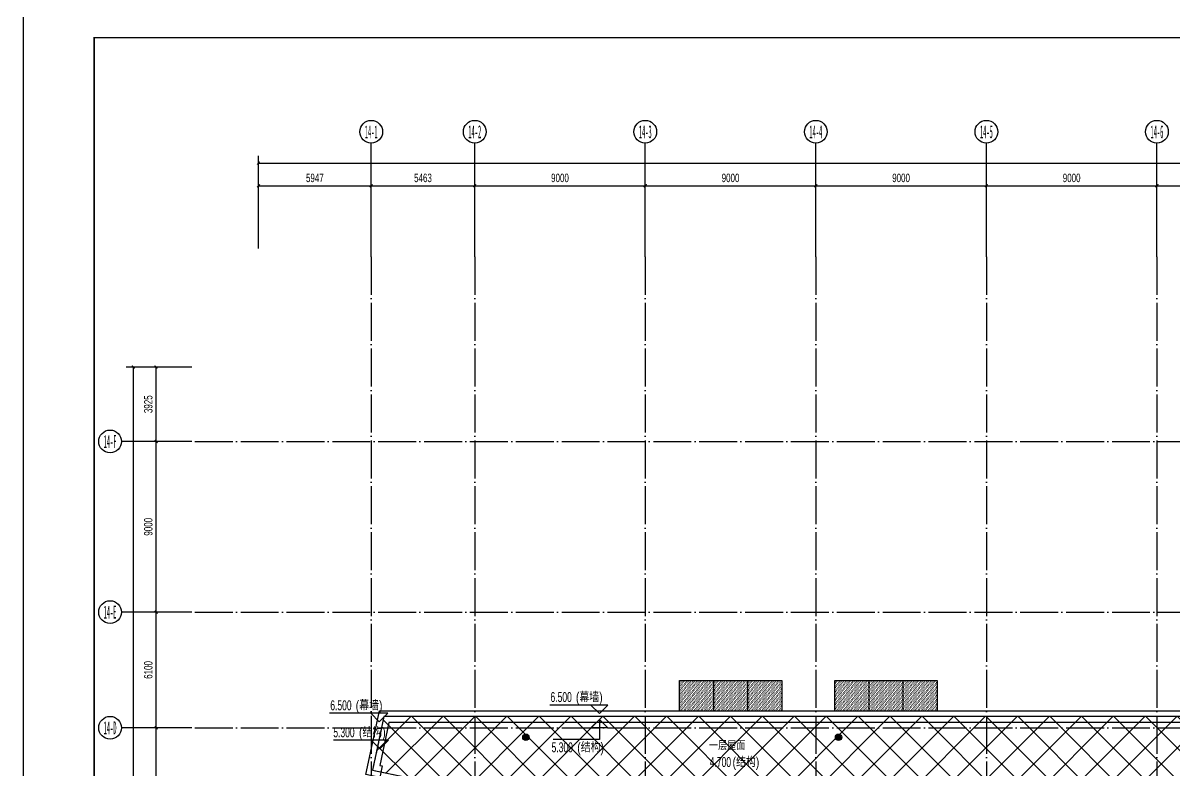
# Model space of a CAD drawing. Extents: x -233336 to 840473, y -28113 to 330904.
# Drawn here: x 671546 to 732232, y 109965 to 149358 of the extents above; entities that cross this region are included whole.
import ezdxf
from ezdxf.enums import TextEntityAlignment as Align
from ezdxf.xclip import XClip

# ---------------------------------------------------------------- set-up
doc = ezdxf.new("R2010")
doc.units = 0
doc.header["$LTSCALE"] = 1000
doc.header["$XCLIPFRAME"] = 2
doc.linetypes.add('104-14# 核心筒$0$DOTE', pattern=[2.42, 2, -0.2, 0.02, -0.2])
doc.linetypes.add('X-104 14#平面$0$$0$DASH', pattern=[0.35, 0.25, -0.1])
doc.layers.get('0').update_dxf_attribs({"linetype": 'CONTINUOUS'})
doc.layers.get('Defpoints').update_dxf_attribs({"linetype": 'CONTINUOUS'})
for name, color, linetype in [('104-14# 核心筒$0$01-标注_轴线坐标', 8, 'CONTINUOUS'), ('104-14# 核心筒$0$A_AXIS-轴线', 8, '104-14# 核心筒$0$DOTE'), ('104-14# 核心筒$0$AXIS_TEXT', 7, 'CONTINUOUS'), ('AXIS_TEXT', 7, 'CONTINUOUS'), ('X-104 14#平面$0$01-标注_标高', 8, 'CONTINUOUS'), ('X-104 14#平面$0$02-TEXT_标注', 9, 'CONTINUOUS'), ('X-104 14#平面$0$A-C_玻璃幕墙', 8, 'CONTINUOUS'), ('X-104 14#平面$0$A-O_分水线', 8, 'CONTINUOUS'), ('X-104 14#平面$0$A-O_屋面', 8, 'CONTINUOUS'), ('X-104 14#平面$0$A-TECH_结构', 8, 'CONTINUOUS'), ('X-104 14#平面$0$EH_玻璃', 8, 'CONTINUOUS')]:
    doc.layers.add(name, color=color, linetype=linetype)
doc.layers.add('X-104 14#平面$0$04-不打印_辅助线', color=8, linetype='CONTINUOUS', plot=False)
doc.layers.add('X-104 14#平面$0$降板', color=8, linetype='CONTINUOUS', plot=False)
doc.styles.add('104-14# 核心筒$0$_TCH_AXIS', font='STXIHEI.TTF', dxfattribs={"width": 0.8})
doc.styles.add('104-14# 核心筒$0$_TCH_DIM_T3', font='ros.shx', dxfattribs={"width": 0.705882, "bigfont": 'jd.shx'})
doc.styles.add('COMPLEX', font='COMPLEX')
doc.styles.add('X-104 14#平面$0$_TCH_DIM', font='ros.shx', dxfattribs={"width": 0.8, "bigfont": 'jd.shx'})
doc.styles.add('X-104 14#平面$0$Standard', font='STXIHEI.TTF', dxfattribs={"width": 0.8})
doc.dimstyles.new('104-14# 核心筒$0$_TCH_ARCH&&150', dxfattribs={"dimtxt": 446.25, "dimasz": 150, "dimexe": 375, "dimexo": 450, "dimgap": 189.375, "dimtad": 1, "dimdec": 0, "dimzin": 0, "dimdsep": 46, "dimtxsty": '104-14# 核心筒$0$_TCH_DIM_T3', "dimblk": '104-14# 核心筒$0$_ArchTick', "dimcen": 0.09, "dimclrt": 7, "dimazin": 2, "dimtfac": 1, "dimtdec": 0, "dimtix": 1, "dimtmove": 2, "dimatfit": 3, "dimfxl": 0, "dimtolj": 1, "dimtzin": 0, "dimarcsym": 0})

# ---------------------------------------------------------------- blocks, each defined once
blk = doc.blocks.new('图框-A1+1-4')
for points, const_width in [([(0, 0), (1051, 0), (1051, 594), (0, 594)], 0.05), ([(976, 584), (25, 584), (25, 10), (976, 10)], 0.5)]:
    blk.add_lwpolyline(points, close=True, dxfattribs=dict(const_width=const_width))
blk = doc.blocks.new('_AXISO')
blk.add_circle((0, 0), 0.5)
at = {"layer": 'AXIS_TEXT', "style": 'COMPLEX', "width": 1.041667}
blk.add_attdef('A', text='', height=0.56, dxfattribs=at).set_placement((-0.25, -0.28), (0.25, -0.28), align=Align.FIT)
blk = doc.blocks.new('104-14# 核心筒$0$_ArchTick')
at = {"color": 0, "linetype": 'ByBlock', "const_width": 0.4}
blk.add_lwpolyline([(-0.5, -0.5), (0.5, 0.5)], dxfattribs=at)
blk = doc.blocks.new('*D325')
at = {"layer": '104-14# 核心筒$0$01-标注_轴线坐标', "color": 0, "lineweight": -2}
for p, q in [((-6010, 140084), (-6010, 144959)), ((-6010, 144584), (120742, 144584)), ((120742, 140084), (120742, 144959))]:
    blk.add_line(p, q, dxfattribs=at)
at = {"layer": 'Defpoints', "color": 0}
for p in [(120742, 144584), (-6010, 139634), (120742, 139634)]:
    blk.add_point(p, dxfattribs=at)
at = {"layer": '104-14# 核心筒$0$01-标注_轴线坐标', "color": 0, "lineweight": -2, "xscale": 150, "yscale": 150, "zscale": 150, "rotation": 180}
blk.add_blockref('104-14# 核心筒$0$_ArchTick', (-6010, 144584), dxfattribs=at)
at = {"layer": '104-14# 核心筒$0$01-标注_轴线坐标', "color": 0, "lineweight": -2, "xscale": 150, "yscale": 150, "zscale": 150}
blk.add_blockref('104-14# 核心筒$0$_ArchTick', (120742, 144584), dxfattribs=at)
at = {"layer": '104-14# 核心筒$0$01-标注_轴线坐标', "color": 7, "insert": (57366, 144996), "char_height": 446.2, "attachment_point": 5, "style": '104-14# 核心筒$0$_TCH_DIM_T3'}
blk.add_mtext('\\A1;126752', dxfattribs=at)
blk = doc.blocks.new('*D326')
at = {"layer": '104-14# 核心筒$0$01-标注_轴线坐标', "color": 0, "lineweight": -2}
for p, q in [((-6010, 140084), (-6010, 143759)), ((-6010, 143384), (-63, 143384)), ((-63, 140084), (-63, 143759))]:
    blk.add_line(p, q, dxfattribs=at)
at = {"layer": 'Defpoints', "color": 0}
for p in [(-63, 143384), (-6010, 139634), (-63, 139634)]:
    blk.add_point(p, dxfattribs=at)
at = {"layer": '104-14# 核心筒$0$01-标注_轴线坐标', "color": 0, "lineweight": -2, "xscale": 150, "yscale": 150, "zscale": 150, "rotation": 180}
blk.add_blockref('104-14# 核心筒$0$_ArchTick', (-6010, 143384), dxfattribs=at)
at = {"layer": '104-14# 核心筒$0$01-标注_轴线坐标', "color": 0, "lineweight": -2, "xscale": 150, "yscale": 150, "zscale": 150}
blk.add_blockref('104-14# 核心筒$0$_ArchTick', (-63, 143384), dxfattribs=at)
at = {"layer": '104-14# 核心筒$0$01-标注_轴线坐标', "color": 7, "insert": (-3036, 143796), "char_height": 446.2, "attachment_point": 5, "style": '104-14# 核心筒$0$_TCH_DIM_T3'}
blk.add_mtext('\\A1;5947', dxfattribs=at)
blk = doc.blocks.new('*D327')
at = {"layer": '104-14# 核心筒$0$01-标注_轴线坐标', "color": 0, "lineweight": -2}
for p, q in [((-63, 140084), (-63, 143759)), ((-63, 143384), (5400, 143384)), ((5400, 140084), (5400, 143759))]:
    blk.add_line(p, q, dxfattribs=at)
at = {"layer": 'Defpoints', "color": 0}
for p in [(5400, 143384), (-63, 139634), (5400, 139634)]:
    blk.add_point(p, dxfattribs=at)
at = {"layer": '104-14# 核心筒$0$01-标注_轴线坐标', "color": 0, "lineweight": -2, "xscale": 150, "yscale": 150, "zscale": 150, "rotation": 180}
blk.add_blockref('104-14# 核心筒$0$_ArchTick', (-63, 143384), dxfattribs=at)
at = {"layer": '104-14# 核心筒$0$01-标注_轴线坐标', "color": 0, "lineweight": -2, "xscale": 150, "yscale": 150, "zscale": 150}
blk.add_blockref('104-14# 核心筒$0$_ArchTick', (5400, 143384), dxfattribs=at)
at = {"layer": '104-14# 核心筒$0$01-标注_轴线坐标', "color": 7, "insert": (2669, 143796), "char_height": 446.2, "attachment_point": 5, "style": '104-14# 核心筒$0$_TCH_DIM_T3'}
blk.add_mtext('\\A1;5463', dxfattribs=at)
blk = doc.blocks.new('*D328')
at = {"layer": '104-14# 核心筒$0$01-标注_轴线坐标', "color": 0, "lineweight": -2}
for p, q in [((5400, 140084), (5400, 143759)), ((5400, 143384), (14400, 143384)), ((14400, 140084), (14400, 143759))]:
    blk.add_line(p, q, dxfattribs=at)
at = {"layer": 'Defpoints', "color": 0}
for p in [(14400, 143384), (5400, 139634), (14400, 139634)]:
    blk.add_point(p, dxfattribs=at)
at = {"layer": '104-14# 核心筒$0$01-标注_轴线坐标', "color": 0, "lineweight": -2, "xscale": 150, "yscale": 150, "zscale": 150, "rotation": 180}
blk.add_blockref('104-14# 核心筒$0$_ArchTick', (5400, 143384), dxfattribs=at)
at = {"layer": '104-14# 核心筒$0$01-标注_轴线坐标', "color": 0, "lineweight": -2, "xscale": 150, "yscale": 150, "zscale": 150}
blk.add_blockref('104-14# 核心筒$0$_ArchTick', (14400, 143384), dxfattribs=at)
at = {"layer": '104-14# 核心筒$0$01-标注_轴线坐标', "color": 7, "insert": (9900, 143796), "char_height": 446.2, "attachment_point": 5, "style": '104-14# 核心筒$0$_TCH_DIM_T3'}
blk.add_mtext('\\A1;9000', dxfattribs=at)
blk = doc.blocks.new('*D329')
at = {"layer": '104-14# 核心筒$0$01-标注_轴线坐标', "color": 0, "lineweight": -2}
for p, q in [((14400, 140084), (14400, 143759)), ((14400, 143384), (23400, 143384)), ((23400, 140084), (23400, 143759))]:
    blk.add_line(p, q, dxfattribs=at)
at = {"layer": 'Defpoints', "color": 0}
for p in [(23400, 143384), (14400, 139634), (23400, 139634)]:
    blk.add_point(p, dxfattribs=at)
at = {"layer": '104-14# 核心筒$0$01-标注_轴线坐标', "color": 0, "lineweight": -2, "xscale": 150, "yscale": 150, "zscale": 150, "rotation": 180}
blk.add_blockref('104-14# 核心筒$0$_ArchTick', (14400, 143384), dxfattribs=at)
at = {"layer": '104-14# 核心筒$0$01-标注_轴线坐标', "color": 0, "lineweight": -2, "xscale": 150, "yscale": 150, "zscale": 150}
blk.add_blockref('104-14# 核心筒$0$_ArchTick', (23400, 143384), dxfattribs=at)
at = {"layer": '104-14# 核心筒$0$01-标注_轴线坐标', "color": 7, "insert": (18900, 143796), "char_height": 446.2, "attachment_point": 5, "style": '104-14# 核心筒$0$_TCH_DIM_T3'}
blk.add_mtext('\\A1;9000', dxfattribs=at)
blk = doc.blocks.new('*D330')
at = {"layer": '104-14# 核心筒$0$01-标注_轴线坐标', "color": 0, "lineweight": -2}
for p, q in [((23400, 140084), (23400, 143759)), ((23400, 143384), (32400, 143384)), ((32400, 140084), (32400, 143759))]:
    blk.add_line(p, q, dxfattribs=at)
at = {"layer": 'Defpoints', "color": 0}
for p in [(32400, 143384), (23400, 139634), (32400, 139634)]:
    blk.add_point(p, dxfattribs=at)
at = {"layer": '104-14# 核心筒$0$01-标注_轴线坐标', "color": 0, "lineweight": -2, "xscale": 150, "yscale": 150, "zscale": 150, "rotation": 180}
blk.add_blockref('104-14# 核心筒$0$_ArchTick', (23400, 143384), dxfattribs=at)
at = {"layer": '104-14# 核心筒$0$01-标注_轴线坐标', "color": 0, "lineweight": -2, "xscale": 150, "yscale": 150, "zscale": 150}
blk.add_blockref('104-14# 核心筒$0$_ArchTick', (32400, 143384), dxfattribs=at)
at = {"layer": '104-14# 核心筒$0$01-标注_轴线坐标', "color": 7, "insert": (27900, 143796), "char_height": 446.2, "attachment_point": 5, "style": '104-14# 核心筒$0$_TCH_DIM_T3'}
blk.add_mtext('\\A1;9000', dxfattribs=at)
blk = doc.blocks.new('*D331')
at = {"layer": '104-14# 核心筒$0$01-标注_轴线坐标', "color": 0, "lineweight": -2}
for p, q in [((32400, 140084), (32400, 143759)), ((32400, 143384), (41400, 143384)), ((41400, 140084), (41400, 143759))]:
    blk.add_line(p, q, dxfattribs=at)
at = {"layer": 'Defpoints', "color": 0}
for p in [(41400, 143384), (32400, 139634), (41400, 139634)]:
    blk.add_point(p, dxfattribs=at)
at = {"layer": '104-14# 核心筒$0$01-标注_轴线坐标', "color": 0, "lineweight": -2, "xscale": 150, "yscale": 150, "zscale": 150, "rotation": 180}
blk.add_blockref('104-14# 核心筒$0$_ArchTick', (32400, 143384), dxfattribs=at)
at = {"layer": '104-14# 核心筒$0$01-标注_轴线坐标', "color": 0, "lineweight": -2, "xscale": 150, "yscale": 150, "zscale": 150}
blk.add_blockref('104-14# 核心筒$0$_ArchTick', (41400, 143384), dxfattribs=at)
at = {"layer": '104-14# 核心筒$0$01-标注_轴线坐标', "color": 7, "insert": (36900, 143796), "char_height": 446.2, "attachment_point": 5, "style": '104-14# 核心筒$0$_TCH_DIM_T3'}
blk.add_mtext('\\A1;9000', dxfattribs=at)
blk = doc.blocks.new('*D332')
at = {"layer": '104-14# 核心筒$0$01-标注_轴线坐标', "color": 0, "lineweight": -2}
for p, q in [((41400, 140084), (41400, 143759)), ((41400, 143384), (50400, 143384)), ((50400, 140084), (50400, 143759))]:
    blk.add_line(p, q, dxfattribs=at)
at = {"layer": 'Defpoints', "color": 0}
for p in [(50400, 143384), (41400, 139634), (50400, 139634)]:
    blk.add_point(p, dxfattribs=at)
at = {"layer": '104-14# 核心筒$0$01-标注_轴线坐标', "color": 0, "lineweight": -2, "xscale": 150, "yscale": 150, "zscale": 150, "rotation": 180}
blk.add_blockref('104-14# 核心筒$0$_ArchTick', (41400, 143384), dxfattribs=at)
at = {"layer": '104-14# 核心筒$0$01-标注_轴线坐标', "color": 0, "lineweight": -2, "xscale": 150, "yscale": 150, "zscale": 150}
blk.add_blockref('104-14# 核心筒$0$_ArchTick', (50400, 143384), dxfattribs=at)
at = {"layer": '104-14# 核心筒$0$01-标注_轴线坐标', "color": 7, "insert": (45900, 143796), "char_height": 446.2, "attachment_point": 5, "style": '104-14# 核心筒$0$_TCH_DIM_T3'}
blk.add_mtext('\\A1;9000', dxfattribs=at)
blk = doc.blocks.new('*D342')
at = {"layer": '104-14# 核心筒$0$01-标注_轴线坐标', "color": 0, "lineweight": -2}
for p, q in [((-9520, 133825), (-12988, 133825)), ((-12613, 84184), (-12613, 133825)), ((-9520, 84184), (-12988, 84184))]:
    blk.add_line(p, q, dxfattribs=at)
at = {"layer": 'Defpoints', "color": 0}
for p in [(-12613, 133825), (-9070, 133825), (-9070, 84184)]:
    blk.add_point(p, dxfattribs=at)
at = {"layer": '104-14# 核心筒$0$01-标注_轴线坐标', "color": 0, "lineweight": -2, "xscale": 150, "yscale": 150, "zscale": 150}
for p, rotation in [((-12613, 133825), 90), ((-12613, 84184), 270)]:
    blk.add_blockref('104-14# 核心筒$0$_ArchTick', p, dxfattribs=dict(at, rotation=rotation))
at = {"layer": '104-14# 核心筒$0$01-标注_轴线坐标', "color": 7, "insert": (-13025, 109004), "char_height": 446.2, "attachment_point": 5, "rotation": 90, "style": '104-14# 核心筒$0$_TCH_DIM_T3'}
blk.add_mtext('\\A1;49641', dxfattribs=at)
blk = doc.blocks.new('*D346')
at = {"layer": '104-14# 核心筒$0$01-标注_轴线坐标', "color": 0, "lineweight": -2}
for p, q in [((-9520, 114800), (-11788, 114800)), ((-11413, 105800), (-11413, 114800)), ((-9520, 105800), (-11788, 105800))]:
    blk.add_line(p, q, dxfattribs=at)
at = {"layer": 'Defpoints', "color": 0}
for p in [(-11413, 114800), (-9070, 114800), (-9070, 105800)]:
    blk.add_point(p, dxfattribs=at)
at = {"layer": '104-14# 核心筒$0$01-标注_轴线坐标', "color": 0, "lineweight": -2, "xscale": 150, "yscale": 150, "zscale": 150}
for p, rotation in [((-11413, 114800), 90), ((-11413, 105800), 270)]:
    blk.add_blockref('104-14# 核心筒$0$_ArchTick', p, dxfattribs=dict(at, rotation=rotation))
at = {"layer": '104-14# 核心筒$0$01-标注_轴线坐标', "color": 7, "insert": (-11825, 110300), "char_height": 446.2, "attachment_point": 5, "rotation": 90, "style": '104-14# 核心筒$0$_TCH_DIM_T3'}
blk.add_mtext('\\A1;9000', dxfattribs=at)
blk = doc.blocks.new('*D347')
at = {"layer": '104-14# 核心筒$0$01-标注_轴线坐标', "color": 0, "lineweight": -2}
for p, q in [((-9520, 120900), (-11788, 120900)), ((-11413, 114800), (-11413, 120900)), ((-9520, 114800), (-11788, 114800))]:
    blk.add_line(p, q, dxfattribs=at)
at = {"layer": 'Defpoints', "color": 0}
for p in [(-11413, 120900), (-9070, 120900), (-9070, 114800)]:
    blk.add_point(p, dxfattribs=at)
at = {"layer": '104-14# 核心筒$0$01-标注_轴线坐标', "color": 0, "lineweight": -2, "xscale": 150, "yscale": 150, "zscale": 150}
for p, rotation in [((-11413, 120900), 90), ((-11413, 114800), 270)]:
    blk.add_blockref('104-14# 核心筒$0$_ArchTick', p, dxfattribs=dict(at, rotation=rotation))
at = {"layer": '104-14# 核心筒$0$01-标注_轴线坐标', "color": 7, "insert": (-11825, 117850), "char_height": 446.2, "attachment_point": 5, "rotation": 90, "style": '104-14# 核心筒$0$_TCH_DIM_T3'}
blk.add_mtext('\\A1;6100', dxfattribs=at)
blk = doc.blocks.new('*D348')
at = {"layer": '104-14# 核心筒$0$01-标注_轴线坐标', "color": 0, "lineweight": -2}
for p, q in [((-9520, 129900), (-11788, 129900)), ((-11413, 120900), (-11413, 129900)), ((-9520, 120900), (-11788, 120900))]:
    blk.add_line(p, q, dxfattribs=at)
at = {"layer": 'Defpoints', "color": 0}
for p in [(-11413, 129900), (-9070, 129900), (-9070, 120900)]:
    blk.add_point(p, dxfattribs=at)
at = {"layer": '104-14# 核心筒$0$01-标注_轴线坐标', "color": 0, "lineweight": -2, "xscale": 150, "yscale": 150, "zscale": 150}
for p, rotation in [((-11413, 129900), 90), ((-11413, 120900), 270)]:
    blk.add_blockref('104-14# 核心筒$0$_ArchTick', p, dxfattribs=dict(at, rotation=rotation))
at = {"layer": '104-14# 核心筒$0$01-标注_轴线坐标', "color": 7, "insert": (-11825, 125400), "char_height": 446.2, "attachment_point": 5, "rotation": 90, "style": '104-14# 核心筒$0$_TCH_DIM_T3'}
blk.add_mtext('\\A1;9000', dxfattribs=at)
blk = doc.blocks.new('*D349')
at = {"layer": '104-14# 核心筒$0$01-标注_轴线坐标', "color": 0, "lineweight": -2}
for p, q in [((-9520, 133825), (-11788, 133825)), ((-11413, 129900), (-11413, 133825)), ((-9520, 129900), (-11788, 129900))]:
    blk.add_line(p, q, dxfattribs=at)
at = {"layer": 'Defpoints', "color": 0}
for p in [(-11413, 133825), (-9070, 133825), (-9070, 129900)]:
    blk.add_point(p, dxfattribs=at)
at = {"layer": '104-14# 核心筒$0$01-标注_轴线坐标', "color": 0, "lineweight": -2, "xscale": 150, "yscale": 150, "zscale": 150}
for p, rotation in [((-11413, 133825), 90), ((-11413, 129900), 270)]:
    blk.add_blockref('104-14# 核心筒$0$_ArchTick', p, dxfattribs=dict(at, rotation=rotation))
at = {"layer": '104-14# 核心筒$0$01-标注_轴线坐标', "color": 7, "insert": (-11825, 131863), "char_height": 446.2, "attachment_point": 5, "rotation": 90, "style": '104-14# 核心筒$0$_TCH_DIM_T3'}
blk.add_mtext('\\A1;3925', dxfattribs=at)
blk = doc.blocks.new('X-104 14#平面$0$ydl')
h = blk.add_hatch()
h.set_pattern_fill('ANSI31', color=8, scale=30, angle=45)
h.set_pattern_definition([(90, (0, 0), (-47.625, 1e-14), [])])
edge = h.paths.add_edge_path()
edge.add_arc((0, 0), 138, 0, 360)
for radius in [168, 138]:
    blk.add_circle((0, 0), radius)
at = {"layer": 'X-104 14#平面$0$04-不打印_辅助线'}
for p, q in [((-168, 0), (168, 0)), ((0, 168), (0, -168))]:
    blk.add_line(p, q, dxfattribs=at)
blk = doc.blocks.new('X-104 14#平面$0$d3d3d3')
for centre in [(-107800, 25200), (-91300, 25200)]:
    blk.add_circle(centre, 50)
at = {"layer": 'X-104 14#平面$0$A-O_分水线'}
for p in [(-107800, 25200), (-91300, 25200)]:
    blk.add_blockref('X-104 14#平面$0$ydl', p, dxfattribs=at)
blk = doc.blocks.new('104-14# 核心筒')
at = {"layer": '104-14# 核心筒$0$01-标注_轴线坐标'}
for p, q in [((-62.7, 139633.6), (-62.7, 145633.6)), ((5400, 139633.6), (5400, 145633.6)), ((14400, 139633.6), (14400, 145633.6)), ((23400, 139633.6), (23400, 145633.6)), ((32400, 139633.6), (32400, 145633.6)), ((41400, 139633.6), (41400, 145633.6)), ((-9907.7, 129900), (-13243.8, 129900)), ((-9907.7, 120900), (-13243.8, 120900)), ((-9907.7, 114800), (-13243.8, 114800))]:
    blk.add_line(p, q, dxfattribs=at)
at = {"layer": '104-14# 核心筒$0$A_AXIS-轴线'}
for p, q in [((-62.7, 139633.6), (-62.7, 80554.9)), ((5400, 139633.6), (5400, 80554.9)), ((14400, 139633.6), (14400, 80554.9)), ((23400, 139633.6), (23400, 80554.9)), ((32400, 139633.6), (32400, 80554.9)), ((41400, 139633.6), (41400, 80554.9)), ((-9370.1, 129900), (120259.9, 129900)), ((-9370.1, 120900), (120259.9, 120900)), ((-9370.1, 114800), (120259.9, 114800))]:
    blk.add_line(p, q, dxfattribs=at)
at = {"layer": '104-14# 核心筒$0$01-标注_轴线坐标'}
ref = blk.add_blockref('_AXISO', (-62.7, 146233.6), dxfattribs=dict(at, xscale=1200, yscale=1200, zscale=1200))
ref.add_attrib('A', '14-1', dxfattribs={"layer": '104-14# 核心筒$0$AXIS_TEXT', "height": 678.82, "style": '104-14# 核心筒$0$_TCH_AXIS', "width": 0.46828}).set_placement((-402.1, 145894.2), (276.7, 145894.2), align=Align.FIT)
ref = blk.add_blockref('_AXISO', (5400, 146233.6), dxfattribs=dict(at, xscale=1200, yscale=1200, zscale=1200))
ref.add_attrib('A', '14-2', dxfattribs={"layer": '104-14# 核心筒$0$AXIS_TEXT', "height": 678.82, "style": '104-14# 核心筒$0$_TCH_AXIS', "width": 0.46828}).set_placement((5060.6, 145894.2), (5739.4, 145894.2), align=Align.FIT)
ref = blk.add_blockref('_AXISO', (14400, 146233.6), dxfattribs=dict(at, xscale=1200, yscale=1200, zscale=1200))
ref.add_attrib('A', '14-3', dxfattribs={"layer": '104-14# 核心筒$0$AXIS_TEXT', "height": 678.82, "style": '104-14# 核心筒$0$_TCH_AXIS', "width": 0.46828}).set_placement((14060.6, 145894.2), (14739.4, 145894.2), align=Align.FIT)
ref = blk.add_blockref('_AXISO', (23400, 146233.6), dxfattribs=dict(at, xscale=1200, yscale=1200, zscale=1200))
ref.add_attrib('A', '14-4', dxfattribs={"layer": '104-14# 核心筒$0$AXIS_TEXT', "height": 678.82, "style": '104-14# 核心筒$0$_TCH_AXIS', "width": 0.46828}).set_placement((23060.6, 145894.2), (23739.4, 145894.2), align=Align.FIT)
ref = blk.add_blockref('_AXISO', (32400, 146233.6), dxfattribs=dict(at, xscale=1200, yscale=1200, zscale=1200))
ref.add_attrib('A', '14-5', dxfattribs={"layer": '104-14# 核心筒$0$AXIS_TEXT', "height": 678.82, "style": '104-14# 核心筒$0$_TCH_AXIS', "width": 0.46828}).set_placement((32060.6, 145894.2), (32739.4, 145894.2), align=Align.FIT)
ref = blk.add_blockref('_AXISO', (41400, 146233.6), dxfattribs=dict(at, xscale=1200, yscale=1200, zscale=1200))
ref.add_attrib('A', '14-6', dxfattribs={"layer": '104-14# 核心筒$0$AXIS_TEXT', "height": 678.82, "style": '104-14# 核心筒$0$_TCH_AXIS', "width": 0.46828}).set_placement((41060.6, 145894.2), (41739.4, 145894.2), align=Align.FIT)
ref = blk.add_blockref('_AXISO', (-13843.8, 129900), dxfattribs=dict(at, xscale=1200, yscale=1200, zscale=1200))
ref.add_attrib('A', '14-F', dxfattribs={"layer": '104-14# 核心筒$0$AXIS_TEXT', "height": 678.82, "style": '104-14# 核心筒$0$_TCH_AXIS', "width": 0.485065}).set_placement((-14183.2, 129560.6), (-13504.4, 129560.6), align=Align.FIT)
ref = blk.add_blockref('_AXISO', (-13843.8, 120900), dxfattribs=dict(at, xscale=1200, yscale=1200, zscale=1200))
ref.add_attrib('A', '14-E', dxfattribs={"layer": '104-14# 核心筒$0$AXIS_TEXT', "height": 678.82, "style": '104-14# 核心筒$0$_TCH_AXIS', "width": 0.472546}).set_placement((-14183.2, 120560.6), (-13504.4, 120560.6), align=Align.FIT)
ref = blk.add_blockref('_AXISO', (-13843.8, 114800), dxfattribs=dict(at, xscale=1200, yscale=1200, zscale=1200))
ref.add_attrib('A', '14-D', dxfattribs={"layer": '104-14# 核心筒$0$AXIS_TEXT', "height": 678.82, "style": '104-14# 核心筒$0$_TCH_AXIS', "width": 0.427541}).set_placement((-14183.2, 114460.6), (-13504.4, 114460.6), align=Align.FIT)
for p1, p2, distance, text, picture, middle in [((-6009.8, 139633.6), (120741.8, 139633.6), 4950, '126752', '*D325', (57366, 144996.1)), ((-6009.8, 139633.6), (-62.7, 139633.6), 3750, '5947', '*D326', (-3036.2, 143796.1)), ((-62.7, 139633.6), (5400, 139633.6), 3750, '5463', '*D327', (2668.6, 143796.1)), ((5400, 139633.6), (14400, 139633.6), 3750, '9000', '*D328', (9900, 143796.1)), ((14400, 139633.6), (23400, 139633.6), 3750, '9000', '*D329', (18900, 143796.1)), ((23400, 139633.6), (32400, 139633.6), 3750, '9000', '*D330', (27900, 143796.1)), ((32400, 139633.6), (41400, 139633.6), 3750, '9000', '*D331', (36900, 143796.1)), ((41400, 139633.6), (50400, 139633.6), 3750, '9000', '*D332', (45900, 143796.1)), ((-9070, 84183.6), (-9070, 133825), 3542.6, '49641', '*D342', (-13025.1, 109004.3)), ((-9070, 129900), (-9070, 133825), 2342.6, '3925', '*D349', (-11825.1, 131862.5)), ((-9070, 120900), (-9070, 129900), 2342.6, '9000', '*D348', (-11825.1, 125400)), ((-9070, 114800), (-9070, 120900), 2342.6, '6100', '*D347', (-11825.1, 117850)), ((-9070, 105800), (-9070, 114800), 2342.6, '9000', '*D346', (-11825.1, 110300))]:
    dim = blk.add_aligned_dim(p1=p1, p2=p2, distance=distance, text=text, dimstyle='104-14# 核心筒$0$_TCH_ARCH&&150', dxfattribs=at)
    dim.commit()
    dim.dimension.update_dxf_attribs({"geometry": picture, "text_midpoint": middle})
blk = doc.blocks.new('X-104 14#平面')
at = {"layer": 'X-104 14#平面$0$EH_玻璃'}
h = blk.add_hatch(dxfattribs=at)
h.set_pattern_fill('DOTS', color=256, scale=50, angle=45)
h.paths.add_polyline_path([(21602, 117300), (16200, 117300), (16200, 115700), (21602, 115700)])
h = blk.add_hatch(dxfattribs=at)
h.set_pattern_fill('DOTS', color=256, scale=50, angle=45)
h.paths.add_polyline_path([(29802, 117300), (24400, 117300), (24400, 115700), (29802, 115700)])
at = {"layer": 'X-104 14#平面$0$降板'}
h = blk.add_hatch(dxfattribs=at)
h.set_pattern_fill('ANSI37', color=256, scale=750)
h.set_pattern_definition([(45, (0, 0), (-841.899, 841.899), []), (135, (0, 0), (-841.899, -841.899), [])])
h.paths.add_polyline_path([(95250, 109400), (95250, 114400), (95050, 114400), (95050, 115200), (95303.7, 115200), (96797.3, 120568.3), (96604.6, 120621.9), (96819.1, 121392.6), (85624.2, 124507.3), (87140.3, 129956.4), (83582.3, 130946.3), (66456.4, 115400), (609.3, 115400), (8.3, 112572.3), (4215, 111678.1), (1409.8, 98484.1), (6940.3, 97308.6), (8660.2, 105400), (8599.7, 105400), (8599.7, 106200), (14200, 106200), (14200, 110600), (86750, 110600), (86750, 109400)])
blk.add_lwpolyline([(-18433.5, 63600), (139216.5, 63600), (139216.5, 152700), (-18433.5, 152700)], close=True)
at = {"layer": 'X-104 14#平面$0$01-标注_标高'}
for p, q in [((12433, 116000), (9357.8, 116000)), ((11983, 115550), (11533, 116000)), ((11983, 115550), (12433, 116000)), ((812, 115564), (-2263.2, 115564)), ((362, 115114), (-88, 115564)), ((362, 115114), (812, 115564)), ((11983, 115240), (11533, 114790)), ((12433, 114790), (11533, 114790)), ((11983, 115240), (12433, 114790)), ((11983, 115240), (11983, 114190)), ((843.5, 114141.5), (-2053, 114141.5)), ((393.5, 113691.5), (-56.5, 114141.5)), ((393.5, 113691.5), (843.5, 114141.5)), ((11983, 114190), (9536.5, 114190))]:
    blk.add_line(p, q, dxfattribs=at)
at = {"layer": 'X-104 14#平面$0$04-不打印_辅助线'}
blk.add_lwpolyline([(95250, 109400), (95250, 114400), (95050, 114400), (95050, 115200), (95303.7, 115200), (96797.3, 120568.3), (96604.6, 120621.9), (96819.1, 121392.6), (85624.2, 124507.3), (87140.3, 129956.4), (83582.3, 130946.3), (66456.4, 115400), (609.3, 115400), (8.3, 112572.3), (4215, 111678.1), (1409.8, 98484.1), (6940.3, 97308.6), (8660.2, 105400), (8599.7, 105400), (8599.7, 106200), (14200, 106200), (14200, 110600), (86750, 110600), (86750, 109400)], close=True, dxfattribs=at)
at = {"layer": 'X-104 14#平面$0$A-C_玻璃幕墙'}
for p, q in [((18000, 117300), (18000, 115700)), ((19800, 117300), (19800, 115700)), ((26200, 117300), (26200, 115700)), ((28000, 117300), (28000, 115700)), ((16200, 115700), (21600, 115700)), ((24400, 115700), (29800, 115700))]:
    blk.add_line(p, q, dxfattribs=at)
for points in [[(16200, 115700), (16200, 117300), (21600, 117300), (21600, 115700)], [(24400, 115700), (24400, 117300), (29800, 117300), (29800, 115700)]]:
    blk.add_lwpolyline(points, dxfattribs=at)
at = {"layer": 'X-104 14#平面$0$A-O_屋面', "ltscale": 5}
for points in [[(388.1, 112184.9), (-347.3, 112341.2), (366.7, 115700), (66340.6, 115700), (83503.2, 131279.7), (87317.1, 130218.6), (85640.2, 124191.5)], [(86765.5, 129728.5), (83666.6, 130590.7), (66580, 115080), (868.7, 115080), (388.1, 112818.7), (517, 112791.3), (388.1, 112184.9)]]:
    blk.add_lwpolyline(points, dxfattribs=at)
at = {"layer": 'X-104 14#平面$0$A-TECH_结构', "linetype": 'X-104 14#平面$0$$0$DASH'}
blk.add_lwpolyline([(120414.6, 127674.3), (99635.5, 133455.6), (96317.6, 121532.1), (85624.2, 124507.3), (87140.3, 129956.4), (83582.3, 130946.3), (66456.4, 115400), (609.3, 115400), (8.3, 112572.3), (4214.3, 111678.3), (1409.8, 98484.1), (-2502.5, 99315.7), (-5635.8, 84574.9), (40532.1, 86590.6), (40199.6, 84502.3), (83848.5, 86753.1), (108910.7, 84979.4), (118802, 99617.3), (117234.1, 99966.3)], close=True, dxfattribs=at)
ref = blk.add_blockref('104-14# 核心筒', (0, 0))
XClip(ref).set_block_clipping_path([(-38664.3623821461, -25500), (139216.5485069363, 330900)])
at = {"xscale": 150, "yscale": 150, "zscale": 150}
blk.add_blockref('图框-A1+1-4', (-18433.5, 63600), dxfattribs=at)
blk.add_blockref('X-104 14#平面$0$d3d3d3', (115900, 89100))
at = {"layer": 'X-104 14#平面$0$01-标注_标高', "color": 7, "style": 'X-104 14#平面$0$_TCH_DIM'}
for s, height, width, p in [('6.500', 525, 0.64, (9399.2, 116157.5)), ('(幕墙)', 520.93, 0.8, (10739.6, 116157.5)), ('6.500', 525, 0.64, (-2221.8, 115721.5)), ('(幕墙)', 520.93, 0.8, (-881.4, 115721.5)), ('5.300', 525, 0.64, (-2062, 114299)), ('(结构)', 520.93, 0.8, (-707.8, 114299)), ('5.300', 525, 0.64, (9455.5, 113507.5)), ('(结构)', 520.93, 0.8, (10809.7, 113507.5)), ('4.700', 525, 0.64, (17802, 112731.4)), ('(结构)', 520.93, 0.8, (19005, 112731.4))]:
    blk.add_text(s, height=height, dxfattribs=dict(at, width=width)).set_placement(p)
at = {"layer": 'X-104 14#平面$0$02-TEXT_标注', "style": 'X-104 14#平面$0$Standard', "width": 0.8}
blk.add_text('一层屋面', height=428.14, dxfattribs=at).set_placement((17763.7, 113673.7))

msp = doc.modelspace()

# ---------------------------------------------------------------- block references
msp.add_blockref('X-104 14#平面', (689983.4, -2608.9))

doc.saveas('drawing.dxf')
